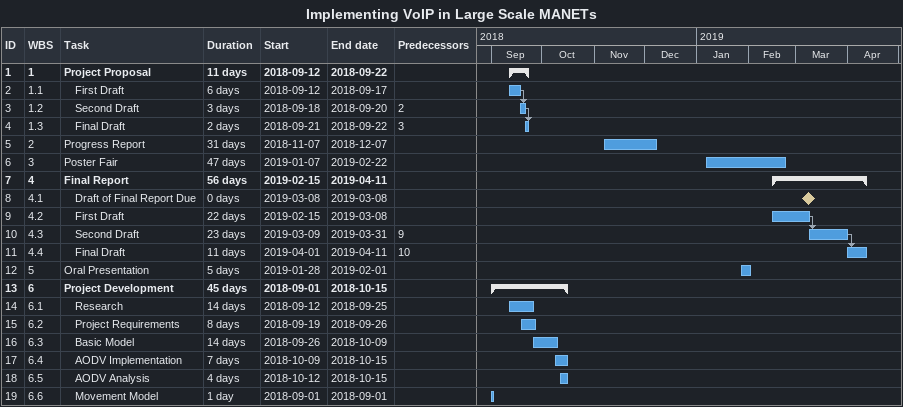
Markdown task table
Implementing VoIP in Large Scale MANETs

| ID | WBS | Task | Duration | Start | Finish | Predecessors |
|---|---|---|---|---|---|---|
| 1 | 1 | **Project Proposal** | 11d | 2018-09-12 | 2018-09-22 |  |
| 2 | 1.1 | First Draft | 6d | 2018-09-12 | 2018-09-17 |  |
| 3 | 1.2 | Second Draft | 3d | 2018-09-18 | 2018-09-20 | 2 |
| 4 | 1.3 | Final Draft | 2d | 2018-09-21 | 2018-09-22 | 3 |
| 5 | 2 | Progress Report | 31d | 2018-11-07 | 2018-12-07 |  |
| 6 | 3 | Poster Fair | 47d | 2019-01-07 | 2019-02-22 |  |
| 7 | 4 | **Final Report** | 56d | 2019-02-15 | 2019-04-11 |  |
| 8 | 4.1 | Draft of Final Report Due | 0d | 2019-03-08 | 2019-03-08 |  |
| 9 | 4.2 | First Draft | 22d | 2019-02-15 | 2019-03-08 |  |
| 10 | 4.3 | Second Draft | 23d | 2019-03-09 | 2019-03-31 | 9 |
| 11 | 4.4 | Final Draft | 11d | 2019-04-01 | 2019-04-11 | 10 |
| 12 | 5 | Oral Presentation | 5d | 2019-01-28 | 2019-02-01 |  |
| 13 | 6 | **Project Development** | 45d | 2018-09-01 | 2018-10-15 |  |
| 14 | 6.1 | Research | 14d | 2018-09-12 | 2018-09-25 |  |
| 15 | 6.2 | Project Requirements | 8d | 2018-09-19 | 2018-09-26 |  |
| 16 | 6.3 | Basic Model | 14d | 2018-09-26 | 2018-10-09 |  |
| 17 | 6.4 | AODV Implementation | 7d | 2018-10-09 | 2018-10-15 |  |
| 18 | 6.5 | AODV Analysis | 4d | 2018-10-12 | 2018-10-15 |  |
| 19 | 6.6 | Movement Model | 1d | 2018-09-01 | 2018-09-01 |  |
